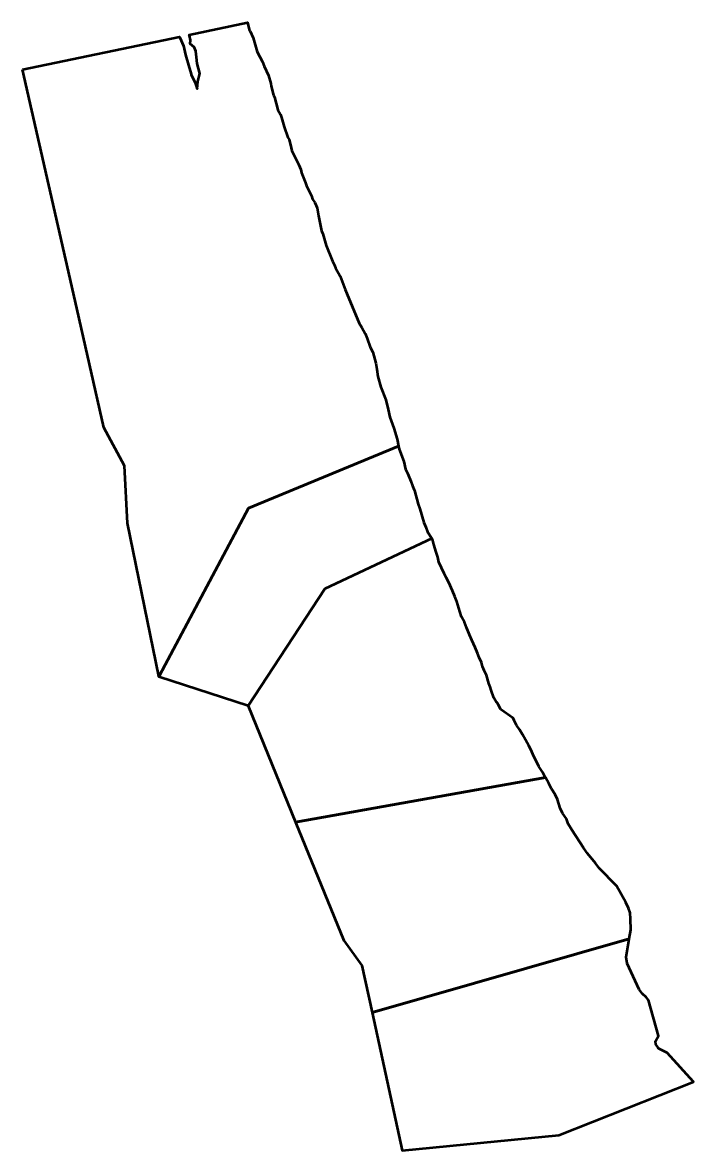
# Model space of a CAD drawing. Header units: metres. Extents: x 807336 to 807450, y 9157127 to 9157319.
import ezdxf

# ---------------------------------------------------------------- set-up
doc = ezdxf.new("R2010")
doc.units = ezdxf.units.M
doc.header["$MEASUREMENT"] = 0
doc.layers.add('2956-20124', color=1, linetype='Continuous')

msp = doc.modelspace()

# ---------------------------------------------------------------- linework, layer by layer
at = {"layer": '2956-20124', "color": 3, "lineweight": 53, "true_color": 0x00ff00}
for points in [[(807335.8, 9157310.89), (807362.39, 9157316.45), (807362.42, 9157316.39), (807362.48, 9157316.32), (807363.12, 9157314.92), (807363.45, 9157313.39), (807363.95, 9157311.61), (807364.39, 9157310.1), (807364.42, 9157310.02), (807365.07, 9157308.64), (807365.42, 9157307.6), (807365.53, 9157308.83), (807365.88, 9157310.22), (807365.41, 9157311.89), (807365.29, 9157312.98), (807365.2, 9157313.98), (807364.88, 9157314.69), (807364.23, 9157315.24), (807364.26, 9157315.9), (807364.09, 9157316.65), (807364.07, 9157316.8), (807373.95, 9157318.87), (807374.23, 9157317.71), (807374.38, 9157317.4), (807374.92, 9157316.29), (807375.58, 9157313.92), (807376.52, 9157312.22), (807376.78, 9157311.47), (807377.53, 9157309.87), (807377.92, 9157308.5), (807377.99, 9157308.09), (807378.37, 9157306.54), (807378.52, 9157306.2), (807379.12, 9157304.04), (807379.57, 9157303.27), (807379.75, 9157302.75), (807380.16, 9157301.13), (807380.77, 9157299.36), (807381.01, 9157298.98), (807381.39, 9157297.61), (807381.46, 9157297.06), (807382.68, 9157294.73), (807382.98, 9157293.93), (807383.09, 9157293.34), (807383.78, 9157291.64), (807383.94, 9157291.12), (807384.84, 9157289.45), (807385, 9157288.87), (807385.39, 9157288.3), (807385.76, 9157287.38), (807386.02, 9157286.05), (807386.12, 9157285.46), (807386.52, 9157283.47), (807386.71, 9157282.97), (807387.31, 9157280.99), (807388.38, 9157278.36), (807388.64, 9157277.78), (807388.91, 9157277.22), (807389.7, 9157275.79), (807390.55, 9157273.52), (807390.8, 9157272.88), (807391.74, 9157270.53), (807392.07, 9157269.86), (807392.88, 9157267.83), (807393.36, 9157267.07), (807393.94, 9157266.06), (807394.23, 9157265.23), (807394.78, 9157263.72), (807395.19, 9157262.88), (807395.73, 9157261.04), (807395.91, 9157260.02), (807396.09, 9157258.76), (807396.56, 9157256.93), (807397.4, 9157254.77), (807397.84, 9157253.14), (807398.1, 9157251.86), (807398.77, 9157249.98), (807399.32, 9157248.14), (807399.57, 9157246.95), (807374.15, 9157236.39), (807359, 9157208), (807358.92, 9157207.88), (807353.57, 9157233.88), (807353.06, 9157243.58), (807349.59, 9157250.1), (807344.71, 9157271.59)], [(807359, 9157208), (807374.15, 9157236.39), (807399.57, 9157246.95), (807399.68, 9157246.41), (807400.48, 9157244.33), (807400.76, 9157243), (807401.15, 9157242.21), (807401.64, 9157240.98), (807401.96, 9157240.21), (807402.23, 9157239.52), (807402.29, 9157239.38), (807402.88, 9157237.06), (807403.19, 9157236.27), (807403.87, 9157233.97), (807404.19, 9157233.15), (807404.48, 9157232.37), (807405.25, 9157231.26), (807387.06, 9157222.68), (807374.09, 9157202.84), (807358.94, 9157207.75), (807358.92, 9157207.88)], [(807438.73, 9157163.26), (807438.98, 9157164.77), (807438.94, 9157166.69), (807438.87, 9157167.67), (807438.58, 9157168.5), (807438.16, 9157169.45), (807436.54, 9157172.26), (807433.64, 9157175.29), (807433.02, 9157176.11), (807431.64, 9157177.73), (807430.94, 9157178.71), (807428.97, 9157181.77), (807428.37, 9157182.78), (807428.07, 9157183.67), (807427.4, 9157184.63), (807426.98, 9157185.48), (807426.52, 9157186.92), (807426.17, 9157187.78), (807425.53, 9157188.72), (807425.09, 9157189.64), (807424.5, 9157190.68), (807382.12, 9157183.09), (807390.29, 9157162.99), (807393.36, 9157158.75), (807395.1, 9157150.76)]]:
    msp.add_lwpolyline(points, close=True, dxfattribs=at)
at = {"layer": '2956-20124', "color": 254, "lineweight": 53, "true_color": 0xcccccc}
for points in [[(807424.5, 9157190.68), (807424.48, 9157190.71), (807424.06, 9157191.53), (807423.39, 9157192.56), (807423.01, 9157193.39), (807422.46, 9157194.36), (807422.06, 9157195.3), (807421.66, 9157196.05), (807421.14, 9157197.06), (807420.63, 9157197.99), (807420.11, 9157198.84), (807419.6, 9157199.53), (807419.22, 9157200.32), (807419, 9157200.75), (807416.94, 9157202.2), (807416.46, 9157203.08), (807416.37, 9157203.36), (807416.19, 9157203.4), (807415.77, 9157204.22), (807415.32, 9157205.52), (807415.14, 9157206.06), (807414.87, 9157206.6), (807414.5, 9157208.02), (807414.09, 9157208.81), (807413.83, 9157209.49), (807413.68, 9157210.19), (807413.28, 9157211.07), (807413, 9157211.79), (807412.55, 9157212.72), (807412.03, 9157213.97), (807411.62, 9157214.88), (807411.08, 9157216.14), (807410.76, 9157217.04), (807410.25, 9157217.96), (807409.96, 9157218.87), (807409.45, 9157220.57), (807409.11, 9157221.39), (807408.75, 9157222.38), (807408.12, 9157223.78), (807407.66, 9157224.6), (807407.31, 9157225.33), (807406.44, 9157227.25), (807406.24, 9157228.07), (807405.99, 9157228.95), (807405.57, 9157230.24), (807405.32, 9157231.16), (807405.25, 9157231.26), (807387.06, 9157222.68), (807374.09, 9157202.84), (807382.12, 9157183.09)], [(807445.15, 9157143.88), (807443.78, 9157144.58), (807443.67, 9157144.65), (807443.61, 9157144.8), (807443.23, 9157145.31), (807443.18, 9157145.91), (807443.67, 9157146.81), (807442.01, 9157152.84), (807441.57, 9157153.38), (807440.98, 9157153.91), (807440.41, 9157154.67), (807438.37, 9157159.1), (807438.22, 9157160.16), (807438.73, 9157163.26), (807395.1, 9157150.76), (807400.18, 9157127.33), (807426.78, 9157129.93), (807449.61, 9157139.01)]]:
    msp.add_lwpolyline(points, close=True, dxfattribs=at)

doc.saveas('drawing.dxf')
